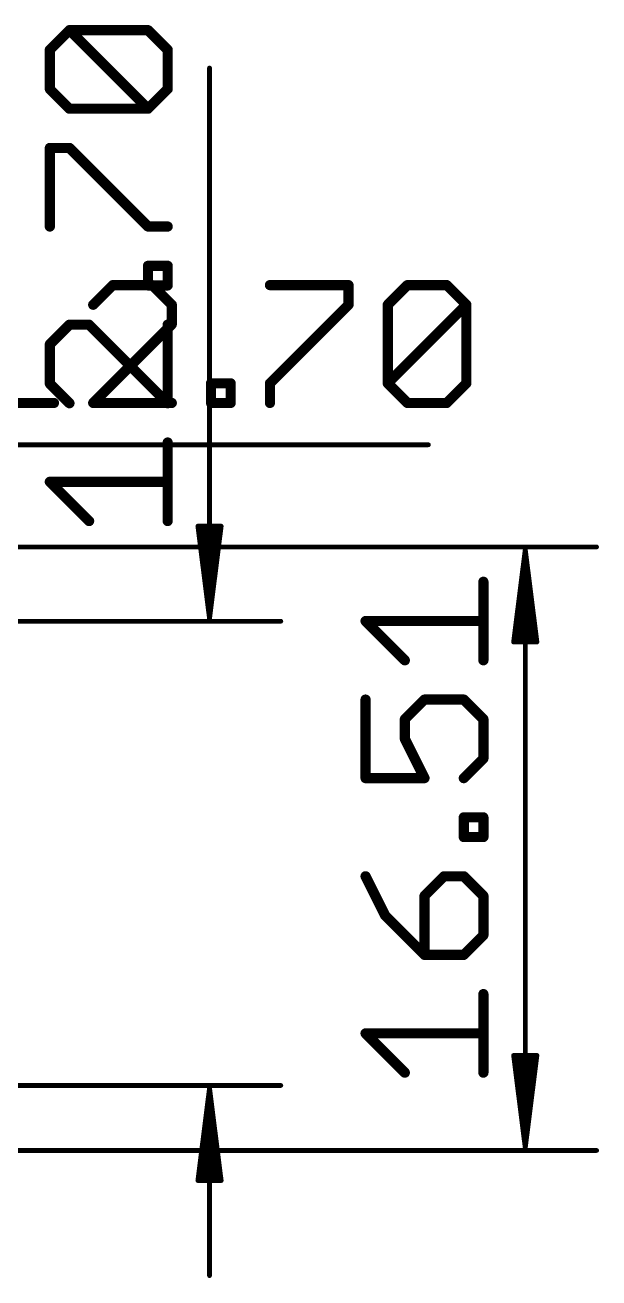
# Model space of a CAD drawing. Extents: x -11.6 to 35, y -5.3 to 31.4.
# Drawn here: x 19.34 to 35.03, y -3.49 to 30.79 of the extents above; entities that cross this region are included whole.
import ezdxf

# ---------------------------------------------------------------- set-up
doc = ezdxf.new("R2010")
doc.units = 0
doc.layers.add('47', color=253, linetype='CONTINUOUS')

msp = doc.modelspace()

# ---------------------------------------------------------------- linework, layer by layer
at = {"layer": '47'}
for points, const_width in [([(20.0159, 30.109), (20.5532, 30.6462)], 0.2794), ([(20.5532, 30.6462), (22.7021, 30.6462)], 0.2794), ([(22.7021, 28.4973), (20.5532, 30.6462)], 0.2794), ([(22.7021, 30.6462), (23.2393, 30.109)], 0.2794), ([(20.0159, 29.0346), (20.0159, 30.109)], 0.2794), ([(23.2393, 30.109), (23.2393, 29.0346)], 0.2794), ([(24.384, 14.543), (24.384, 29.6099)], 0.13), ([(20.5532, 28.4973), (20.0159, 29.0346)], 0.2794), ([(23.2393, 29.0346), (22.7021, 28.4973)], 0.2794), ([(22.7021, 28.4973), (20.5532, 28.4973)], 0.2794), ([(20.0159, 25.2746), (20.0159, 27.4235)], 0.2794), ([(20.0159, 27.4235), (20.5532, 27.4235)], 0.2794), ([(20.5532, 27.4235), (22.7021, 25.2746)], 0.2794), ([(22.7021, 25.2746), (23.2393, 25.2746)], 0.2794), ([(22.7021, 23.6632), (22.7021, 24.2004)], 0.2794), ([(22.7021, 24.2004), (23.2393, 24.2004)], 0.2794), ([(23.2393, 24.2004), (23.2393, 23.6632)], 0.2794), ([(21.7397, 23.6721), (21.2025, 23.1348)], 0.2794), ([(22.8141, 23.6721), (21.7397, 23.6721)], 0.2794), ([(23.2393, 23.6632), (22.7021, 23.6632)], 0.2794), ([(23.3514, 23.1348), (22.8141, 23.6721)], 0.2794), ([(26.0366, 23.6721), (28.1855, 23.6721)], 0.2794), ([(28.1855, 23.6721), (28.1855, 23.1348)], 0.2794), ([(29.2593, 23.1348), (29.7966, 23.6721)], 0.2794), ([(29.7966, 23.6721), (30.871, 23.6721)], 0.2794), ([(30.871, 23.6721), (31.4082, 23.1348)], 0.2794), ([(23.3514, 22.5976), (23.3514, 23.1348)], 0.2794), ([(28.1855, 23.1348), (26.0366, 20.9859)], 0.2794), ([(29.2593, 20.9859), (29.2593, 23.1348)], 0.2794), ([(29.2593, 20.9859), (31.4082, 23.1348)], 0.2794), ([(31.4082, 23.1348), (31.4082, 20.9859)], 0.2794), ([(20.5532, 22.5894), (20.0159, 22.0521)], 0.2794), ([(21.0904, 22.5894), (20.5532, 22.5894)], 0.2794), ([(23.2393, 20.4405), (21.0904, 22.5894)], 0.2794), ([(21.2025, 20.4487), (23.3514, 22.5976)], 0.2794), ([(23.2393, 22.5894), (23.2393, 20.4405)], 0.2794), ([(20.0159, 22.0521), (20.0159, 20.9777)], 0.2794), ([(20.0159, 20.9777), (20.5532, 20.4405)], 0.2794), ([(24.4252, 20.4487), (24.4252, 20.9859)], 0.2794), ([(24.4252, 20.9859), (24.9624, 20.9859)], 0.2794), ([(24.9624, 20.9859), (24.9624, 20.4487)], 0.2794), ([(26.0366, 20.9859), (26.0366, 20.4487)], 0.2794), ([(29.7966, 20.4487), (29.2593, 20.9859)], 0.2794), ([(31.4082, 20.9859), (30.871, 20.4487)], 0.2794), ([(17.9797, 20.4487), (20.1286, 20.4487)], 0.2794), ([(23.3514, 20.4487), (21.2025, 20.4487)], 0.2794), ([(24.9624, 20.4487), (24.4252, 20.4487)], 0.2794), ([(30.871, 20.4487), (29.7966, 20.4487)], 0.2794), ([(15.305, 19.304), (30.3719, 19.304)], 0.13), ([(23.2393, 17.2177), (23.2393, 19.3666)], 0.2794), ([(21.0904, 17.2177), (20.0159, 18.2921)], 0.2794), ([(20.0159, 18.2921), (23.2393, 18.2921)], 0.2794), ([(24.384, 14.543), (24.0648, 17.078)], 0.13), ([(24.0648, 17.078), (24.7032, 17.078)], 0.13), ([(24.384, 14.543), (24.124, 17.078)], 0.13), ([(24.384, 14.543), (24.254, 17.078)], 0.13), ([(24.7032, 17.078), (24.384, 14.543)], 0.13), ([(24.514, 17.078), (24.384, 14.543)], 0.13), ([(24.644, 17.078), (24.384, 14.543)], 0.13), ([(8.128, 16.51), (34.97, 16.51)], 0.13), ([(33.02, 16.445), (32.7008, 13.91)], 0.13), ([(33.02, 16.445), (32.76, 13.91)], 0.13), ([(33.02, 16.445), (32.89, 13.91)], 0.13), ([(33.02, 16.445), (33.02, 0.065)], 0.13), ([(33.3392, 13.91), (33.02, 16.445)], 0.13), ([(33.15, 13.91), (33.02, 16.445)], 0.13), ([(33.28, 13.91), (33.02, 16.445)], 0.13), ([(31.8753, 13.4084), (31.8753, 15.5573)], 0.2794), ([(11.43, 14.478), (26.334, 14.478)], 0.13), ([(29.7264, 13.4084), (28.6519, 14.4828)], 0.2794), ([(28.6519, 14.4828), (31.8753, 14.4828)], 0.2794), ([(32.7008, 13.91), (33.3392, 13.91)], 0.13), ([(28.6519, 12.3345), (28.6519, 10.1856)], 0.2794), ([(29.7264, 11.7973), (30.2636, 12.3345)], 0.2794), ([(30.2636, 12.3345), (31.3381, 12.3345)], 0.2794), ([(31.3381, 12.3345), (31.8753, 11.7973)], 0.2794), ([(29.7264, 11.2601), (29.7264, 11.7973)], 0.2794), ([(31.8753, 11.7973), (31.8753, 10.7228)], 0.2794), ([(30.2636, 10.1856), (29.7264, 11.2601)], 0.2794), ([(31.8753, 10.7228), (31.3381, 10.1856)], 0.2794), ([(28.6519, 10.1856), (30.2636, 10.1856)], 0.2794), ([(31.3381, 8.5742), (31.3381, 9.1115)], 0.2794), ([(31.3381, 9.1115), (31.8753, 9.1115)], 0.2794), ([(31.8753, 9.1115), (31.8753, 8.5742)], 0.2794), ([(31.8753, 8.5742), (31.3381, 8.5742)], 0.2794), ([(28.6519, 7.5004), (29.1892, 6.4259)], 0.2794), ([(30.8009, 7.5004), (30.2636, 6.9632)], 0.2794), ([(31.3381, 7.5004), (30.8009, 7.5004)], 0.2794), ([(31.8753, 6.9632), (31.3381, 7.5004)], 0.2794), ([(30.2636, 6.9632), (30.2636, 5.3515)], 0.2794), ([(31.8753, 5.8887), (31.8753, 6.9632)], 0.2794), ([(29.1892, 6.4259), (30.2636, 5.3515)], 0.2794), ([(31.3381, 5.3515), (31.8753, 5.8887)], 0.2794), ([(30.2636, 5.3515), (31.3381, 5.3515)], 0.2794), ([(31.8753, 2.1287), (31.8753, 4.2776)], 0.2794), ([(29.7264, 2.1287), (28.6519, 3.2032)], 0.2794), ([(28.6519, 3.2032), (31.8753, 3.2032)], 0.2794), ([(33.02, 0.065), (32.7008, 2.6)], 0.13), ([(32.7008, 2.6), (33.3392, 2.6)], 0.13), ([(33.02, 0.065), (32.76, 2.6)], 0.13), ([(33.02, 0.065), (32.89, 2.6)], 0.13), ([(33.3392, 2.6), (33.02, 0.065)], 0.13), ([(33.15, 2.6), (33.02, 0.065)], 0.13), ([(33.28, 2.6), (33.02, 0.065)], 0.13), ([(8.89, 1.778), (26.334, 1.778)], 0.13), ([(24.384, 1.713), (24.0648, -0.822)], 0.13), ([(24.384, 1.713), (24.124, -0.822)], 0.13), ([(24.384, 1.713), (24.254, -0.822)], 0.13), ([(24.384, 1.713), (24.384, -3.422)], 0.13), ([(24.7032, -0.822), (24.384, 1.713)], 0.13), ([(24.514, -0.822), (24.384, 1.713)], 0.13), ([(24.644, -0.822), (24.384, 1.713)], 0.13), ([(8.128, 0), (34.97, 0)], 0.13), ([(24.0648, -0.822), (24.7032, -0.822)], 0.13)]:
    msp.add_lwpolyline(points, dxfattribs=dict(at, const_width=const_width))
for points, const_width in [([(20.5532, 30.7161, 1), (20.5532, 30.5764)], 0.1397), ([(20.6026, 30.6956, 1), (20.5038, 30.5968)], 0.1397), ([(20.6026, 30.5968, 1), (20.5038, 30.6956)], 0.1397), ([(22.7515, 30.6956, 1), (22.6527, 30.5968)], 0.1397), ([(22.7021, 30.5764, 1), (22.7021, 30.7161)], 0.1397), ([(20.0858, 30.109, 1), (19.9461, 30.109)], 0.1397), ([(19.9666, 30.1584, 1), (20.0653, 30.0596)], 0.1397), ([(23.3091, 30.109, 1), (23.1695, 30.109)], 0.1397), ([(23.1899, 30.0596, 1), (23.2887, 30.1584)], 0.1397), ([(24.4165, 29.6099, 1), (24.3515, 29.6099)], 0.065), ([(20.0653, 29.084, 1), (19.9666, 28.9852)], 0.1397), ([(23.2887, 28.9852, 1), (23.1899, 29.084)], 0.1397), ([(19.9461, 29.0346, 1), (20.0858, 29.0346)], 0.1397), ([(23.1695, 29.0346, 1), (23.3091, 29.0346)], 0.1397), ([(20.5532, 28.5672, 1), (20.5532, 28.4275)], 0.1397), ([(20.5038, 28.4479, 1), (20.6026, 28.5467)], 0.1397), ([(22.6527, 28.5467, 1), (22.7515, 28.4479)], 0.1397), ([(22.6527, 28.4479, 1), (22.7515, 28.5467)], 0.1397), ([(22.7021, 28.4275, 1), (22.7021, 28.5672)], 0.1397), ([(20.0159, 27.4933, 1), (20.0159, 27.3536)], 0.1397), ([(20.0858, 27.4235, 1), (19.9461, 27.4235)], 0.1397), ([(20.6026, 27.4729, 1), (20.5038, 27.3741)], 0.1397), ([(20.5532, 27.3536, 1), (20.5532, 27.4933)], 0.1397), ([(22.7021, 25.3444, 1), (22.7021, 25.2047)], 0.1397), ([(22.6527, 25.2252, 1), (22.7515, 25.324)], 0.1397), ([(23.2393, 25.2047, 1), (23.2393, 25.3444)], 0.1397), ([(19.9461, 25.2746, 1), (20.0858, 25.2746)], 0.1397), ([(22.7719, 24.2004, 1), (22.6322, 24.2004)], 0.1397), ([(22.7021, 24.2703, 1), (22.7021, 24.1306)], 0.1397), ([(23.3091, 24.2004, 1), (23.1695, 24.2004)], 0.1397), ([(23.2393, 24.1306, 1), (23.2393, 24.2703)], 0.1397), ([(21.7397, 23.7419, 1), (21.7397, 23.6022)], 0.1397), ([(21.7891, 23.6227, 1), (21.6903, 23.7214)], 0.1397), ([(22.7021, 23.7331, 1), (22.7021, 23.5934)], 0.1397), ([(22.6322, 23.6632, 1), (22.7719, 23.6632)], 0.1397), ([(22.8635, 23.7214, 1), (22.7647, 23.6227)], 0.1397), ([(22.8141, 23.6022, 1), (22.8141, 23.7419)], 0.1397), ([(23.1695, 23.6632, 1), (23.3091, 23.6632)], 0.1397), ([(23.2393, 23.5934, 1), (23.2393, 23.7331)], 0.1397), ([(26.0366, 23.7419, 1), (26.0366, 23.6022)], 0.1397), ([(28.2553, 23.6721, 1), (28.1156, 23.6721)], 0.1397), ([(28.1855, 23.6022, 1), (28.1855, 23.7419)], 0.1397), ([(29.7966, 23.7419, 1), (29.7966, 23.6022)], 0.1397), ([(29.846, 23.6227, 1), (29.7472, 23.7214)], 0.1397), ([(30.9204, 23.7214, 1), (30.8216, 23.6227)], 0.1397), ([(30.871, 23.6022, 1), (30.871, 23.7419)], 0.1397), ([(21.1531, 23.1842, 1), (21.2518, 23.0854)], 0.1397), ([(23.4212, 23.1348, 1), (23.2815, 23.1348)], 0.1397), ([(23.302, 23.0854, 1), (23.4007, 23.1842)], 0.1397), ([(28.1156, 23.1348, 1), (28.2553, 23.1348)], 0.1397), ([(28.2349, 23.0854, 1), (28.1361, 23.1842)], 0.1397), ([(29.3292, 23.1348, 1), (29.1895, 23.1348)], 0.1397), ([(29.2099, 23.1842, 1), (29.3087, 23.0854)], 0.1397), ([(31.4781, 23.1348, 1), (31.3384, 23.1348)], 0.1397), ([(31.3588, 23.0854, 1), (31.4576, 23.1842)], 0.1397), ([(31.4576, 23.0854, 1), (31.3588, 23.1842)], 0.1397), ([(20.5532, 22.6592, 1), (20.5532, 22.5195)], 0.1397), ([(20.6026, 22.54, 1), (20.5038, 22.6387)], 0.1397), ([(21.1398, 22.6387, 1), (21.041, 22.54)], 0.1397), ([(21.0904, 22.5195, 1), (21.0904, 22.6592)], 0.1397), ([(23.3091, 22.5894, 1), (23.1695, 22.5894)], 0.1397), ([(23.2815, 22.5976, 1), (23.4212, 22.5976)], 0.1397), ([(23.4007, 22.5482, 1), (23.302, 22.647)], 0.1397), ([(20.0858, 22.0521, 1), (19.9461, 22.0521)], 0.1397), ([(19.9666, 22.1015, 1), (20.0653, 22.0027)], 0.1397), ([(20.0653, 21.0271, 1), (19.9666, 20.9283)], 0.1397), ([(19.9461, 20.9777, 1), (20.0858, 20.9777)], 0.1397), ([(24.4252, 21.0558, 1), (24.4252, 20.9161)], 0.1397), ([(24.4951, 20.9859, 1), (24.3554, 20.9859)], 0.1397), ([(25.0323, 20.9859, 1), (24.8926, 20.9859)], 0.1397), ([(24.9624, 20.9161, 1), (24.9624, 21.0558)], 0.1397), ([(26.1064, 20.9859, 1), (25.9667, 20.9859)], 0.1397), ([(25.9872, 21.0353, 1), (26.086, 20.9365)], 0.1397), ([(29.3087, 21.0353, 1), (29.2099, 20.9365)], 0.1397), ([(29.2099, 21.0353, 1), (29.3087, 20.9365)], 0.1397), ([(29.1895, 20.9859, 1), (29.3292, 20.9859)], 0.1397), ([(31.3384, 20.9859, 1), (31.4781, 20.9859)], 0.1397), ([(31.4576, 20.9365, 1), (31.3588, 21.0353)], 0.1397), ([(20.1286, 20.3789, 1), (20.1286, 20.5186)], 0.1397), ([(21.2025, 20.5186, 1), (21.2025, 20.3789)], 0.1397), ([(21.1531, 20.4981, 1), (21.2518, 20.3993)], 0.1397), ([(23.3514, 20.3789, 1), (23.3514, 20.5186)], 0.1397), ([(24.4252, 20.5186, 1), (24.4252, 20.3789)], 0.1397), ([(24.9624, 20.3789, 1), (24.9624, 20.5186)], 0.1397), ([(29.7966, 20.5186, 1), (29.7966, 20.3789)], 0.1397), ([(29.7472, 20.3993, 1), (29.846, 20.4981)], 0.1397), ([(30.8216, 20.4981, 1), (30.9204, 20.3993)], 0.1397), ([(30.871, 20.3789, 1), (30.871, 20.5186)], 0.1397), ([(20.5038, 20.3911, 1), (20.6026, 20.4898)], 0.1397), ([(23.1695, 20.4405, 1), (23.3091, 20.4405)], 0.1397), ([(23.1899, 20.3911, 1), (23.2887, 20.4898)], 0.1397), ([(24.3554, 20.4487, 1), (24.4951, 20.4487)], 0.1397), ([(24.8926, 20.4487, 1), (25.0323, 20.4487)], 0.1397), ([(25.9667, 20.4487, 1), (26.1064, 20.4487)], 0.1397), ([(23.3091, 19.3666, 1), (23.1695, 19.3666)], 0.1397), ([(30.3719, 19.2715, 1), (30.3719, 19.3365)], 0.065), ([(20.0159, 18.362, 1), (20.0159, 18.2223)], 0.1397), ([(20.0653, 18.3415, 1), (19.9666, 18.2428)], 0.1397), ([(23.2393, 18.2223, 1), (23.2393, 18.362)], 0.1397), ([(21.041, 17.1683, 1), (21.1398, 17.2671)], 0.1397), ([(23.1695, 17.2177, 1), (23.3091, 17.2177)], 0.1397), ([(24.097, 17.0821, 1), (24.0325, 17.0739)], 0.065), ([(24.0648, 17.1105, 1), (24.0648, 17.0455)], 0.065), ([(24.1563, 17.0813, 1), (24.0917, 17.0747)], 0.065), ([(24.2865, 17.0797, 1), (24.2215, 17.0763)], 0.065), ([(24.5465, 17.0763, 1), (24.4815, 17.0797)], 0.065), ([(24.6763, 17.0747, 1), (24.6117, 17.0813)], 0.065), ([(24.7355, 17.0739, 1), (24.671, 17.0821)], 0.065), ([(24.7032, 17.0455, 1), (24.7032, 17.1105)], 0.065), ([(33.0525, 16.445, 1), (32.9875, 16.445)], 0.065), ([(33.0522, 16.4491, 1), (32.9878, 16.4409)], 0.065), ([(33.0525, 16.4433, 1), (32.9875, 16.4467)], 0.065), ([(33.0525, 16.4467, 1), (32.9875, 16.4433)], 0.065), ([(33.0523, 16.4483, 1), (32.9877, 16.4417)], 0.065), ([(33.0523, 16.4417, 1), (32.9877, 16.4483)], 0.065), ([(33.0522, 16.4409, 1), (32.9878, 16.4491)], 0.065), ([(34.97, 16.4775, 1), (34.97, 16.5425)], 0.065), ([(31.9452, 15.5573, 1), (31.8055, 15.5573)], 0.1397), ([(24.3518, 14.5471, 1), (24.4162, 14.5389)], 0.065), ([(24.3517, 14.5463, 1), (24.4163, 14.5397)], 0.065), ([(24.3515, 14.5413, 1), (24.4165, 14.5447)], 0.065), ([(24.3515, 14.5447, 1), (24.4165, 14.5413)], 0.065), ([(24.3515, 14.543, 1), (24.4165, 14.543)], 0.065), ([(24.3517, 14.5397, 1), (24.4163, 14.5463)], 0.065), ([(24.3518, 14.5389, 1), (24.4162, 14.5471)], 0.065), ([(26.334, 14.4455, 1), (26.334, 14.5105)], 0.065), ([(28.6519, 14.5527, 1), (28.6519, 14.413)], 0.1397), ([(28.7013, 14.5322, 1), (28.6026, 14.4334)], 0.1397), ([(31.8753, 14.413, 1), (31.8753, 14.5527)], 0.1397), ([(32.6685, 13.9141, 1), (32.733, 13.9059)], 0.065), ([(32.7008, 13.9425, 1), (32.7008, 13.8775)], 0.065), ([(32.7277, 13.9133, 1), (32.7923, 13.9067)], 0.065), ([(32.8575, 13.9117, 1), (32.9225, 13.9083)], 0.065), ([(33.1175, 13.9083, 1), (33.1825, 13.9117)], 0.065), ([(33.2477, 13.9067, 1), (33.3123, 13.9133)], 0.065), ([(33.307, 13.9059, 1), (33.3715, 13.9141)], 0.065), ([(33.3392, 13.8775, 1), (33.3392, 13.9425)], 0.065), ([(29.677, 13.359, 1), (29.7758, 13.4578)], 0.1397), ([(31.8055, 13.4084, 1), (31.9452, 13.4084)], 0.1397), ([(28.7218, 12.3345, 1), (28.5821, 12.3345)], 0.1397), ([(30.2636, 12.4044, 1), (30.2636, 12.2647)], 0.1397), ([(30.313, 12.2851, 1), (30.2142, 12.3839)], 0.1397), ([(31.3875, 12.3839, 1), (31.2887, 12.2851)], 0.1397), ([(31.3381, 12.2647, 1), (31.3381, 12.4044)], 0.1397), ([(29.7962, 11.7973, 1), (29.6565, 11.7973)], 0.1397), ([(29.677, 11.8467, 1), (29.7758, 11.7479)], 0.1397), ([(31.9452, 11.7973, 1), (31.8055, 11.7973)], 0.1397), ([(31.8259, 11.7479, 1), (31.9247, 11.8467)], 0.1397), ([(29.7889, 11.2913, 1), (29.6639, 11.2288)], 0.1397), ([(29.6565, 11.2601, 1), (29.7962, 11.2601)], 0.1397), ([(31.8055, 10.7228, 1), (31.9452, 10.7228)], 0.1397), ([(31.9247, 10.6735, 1), (31.8259, 10.7722)], 0.1397), ([(28.6519, 10.2555, 1), (28.6519, 10.1158)], 0.1397), ([(30.2011, 10.1544, 1), (30.3261, 10.2169)], 0.1397), ([(30.2636, 10.1158, 1), (30.2636, 10.2555)], 0.1397), ([(31.2887, 10.235, 1), (31.3875, 10.1362)], 0.1397), ([(28.5821, 10.1856, 1), (28.7218, 10.1856)], 0.1397), ([(31.4079, 9.1115, 1), (31.2682, 9.1115)], 0.1397), ([(31.3381, 9.1813, 1), (31.3381, 9.0416)], 0.1397), ([(31.9452, 9.1115, 1), (31.8055, 9.1115)], 0.1397), ([(31.8753, 9.0416, 1), (31.8753, 9.1813)], 0.1397), ([(31.3381, 8.6441, 1), (31.3381, 8.5044)], 0.1397), ([(31.2682, 8.5742, 1), (31.4079, 8.5742)], 0.1397), ([(31.8055, 8.5742, 1), (31.9452, 8.5742)], 0.1397), ([(31.8753, 8.5044, 1), (31.8753, 8.6441)], 0.1397), ([(28.7144, 7.5316, 1), (28.5895, 7.4692)], 0.1397), ([(30.8009, 7.5702, 1), (30.8009, 7.4305)], 0.1397), ([(30.8502, 7.451, 1), (30.7515, 7.5498)], 0.1397), ([(31.3875, 7.5498, 1), (31.2887, 7.451)], 0.1397), ([(31.3381, 7.4305, 1), (31.3381, 7.5702)], 0.1397), ([(30.3335, 6.9632, 1), (30.1938, 6.9632)], 0.1397), ([(30.2142, 7.0126, 1), (30.313, 6.9138)], 0.1397), ([(31.9452, 6.9632, 1), (31.8055, 6.9632)], 0.1397), ([(31.8259, 6.9138, 1), (31.9247, 7.0126)], 0.1397), ([(29.2386, 6.4753, 1), (29.1398, 6.3765)], 0.1397), ([(29.1267, 6.3947, 1), (29.2516, 6.4572)], 0.1397), ([(31.8055, 5.8887, 1), (31.9452, 5.8887)], 0.1397), ([(31.9247, 5.8393, 1), (31.8259, 5.9381)], 0.1397), ([(30.2636, 5.4213, 1), (30.2636, 5.2816)], 0.1397), ([(31.3381, 5.2816, 1), (31.3381, 5.4213)], 0.1397), ([(30.1938, 5.3515, 1), (30.3335, 5.3515)], 0.1397), ([(30.2142, 5.3021, 1), (30.313, 5.4009)], 0.1397), ([(31.2887, 5.4009, 1), (31.3875, 5.3021)], 0.1397), ([(31.9452, 4.2776, 1), (31.8055, 4.2776)], 0.1397), ([(28.6519, 3.273, 1), (28.6519, 3.1333)], 0.1397), ([(28.7013, 3.2526, 1), (28.6026, 3.1538)], 0.1397), ([(31.8753, 3.1333, 1), (31.8753, 3.273)], 0.1397), ([(32.733, 2.6041, 1), (32.6685, 2.5959)], 0.065), ([(32.7008, 2.6325, 1), (32.7008, 2.5675)], 0.065), ([(32.7923, 2.6033, 1), (32.7277, 2.5967)], 0.065), ([(32.9225, 2.6017, 1), (32.8575, 2.5983)], 0.065), ([(33.1825, 2.5983, 1), (33.1175, 2.6017)], 0.065), ([(33.3123, 2.5967, 1), (33.2477, 2.6033)], 0.065), ([(33.3715, 2.5959, 1), (33.307, 2.6041)], 0.065), ([(33.3392, 2.5675, 1), (33.3392, 2.6325)], 0.065), ([(29.677, 2.0793, 1), (29.7758, 2.1781)], 0.1397), ([(31.8055, 2.1287, 1), (31.9452, 2.1287)], 0.1397), ([(24.4165, 1.713, 1), (24.3515, 1.713)], 0.065), ([(24.4162, 1.7171, 1), (24.3518, 1.7089)], 0.065), ([(24.4165, 1.7113, 1), (24.3515, 1.7147)], 0.065), ([(24.4165, 1.7147, 1), (24.3515, 1.7113)], 0.065), ([(24.4163, 1.7163, 1), (24.3517, 1.7097)], 0.065), ([(24.4163, 1.7097, 1), (24.3517, 1.7163)], 0.065), ([(24.4162, 1.7089, 1), (24.3518, 1.7171)], 0.065), ([(26.334, 1.7455, 1), (26.334, 1.8105)], 0.065), ([(32.9878, 0.0691, 1), (33.0522, 0.0609)], 0.065), ([(32.9877, 0.0683, 1), (33.0523, 0.0617)], 0.065), ([(32.9875, 0.0633, 1), (33.0525, 0.0667)], 0.065), ([(32.9875, 0.0667, 1), (33.0525, 0.0633)], 0.065), ([(32.9875, 0.065, 1), (33.0525, 0.065)], 0.065), ([(32.9877, 0.0617, 1), (33.0523, 0.0683)], 0.065), ([(32.9878, 0.0609, 1), (33.0522, 0.0691)], 0.065), ([(34.97, -0.0325, 1), (34.97, 0.0325)], 0.065), ([(24.0325, -0.8179, 1), (24.097, -0.8261)], 0.065), ([(24.0648, -0.7895, 1), (24.0648, -0.8545)], 0.065), ([(24.0917, -0.8187, 1), (24.1563, -0.8253)], 0.065), ([(24.2215, -0.8203, 1), (24.2865, -0.8237)], 0.065), ([(24.4815, -0.8237, 1), (24.5465, -0.8203)], 0.065), ([(24.6117, -0.8253, 1), (24.6763, -0.8187)], 0.065), ([(24.671, -0.8261, 1), (24.7355, -0.8179)], 0.065), ([(24.7032, -0.8545, 1), (24.7032, -0.7895)], 0.065), ([(24.3515, -3.422, 1), (24.4165, -3.422)], 0.065)]:
    msp.add_lwpolyline(points, format="xyb", dxfattribs=dict(at, const_width=const_width))

doc.saveas('drawing.dxf')
